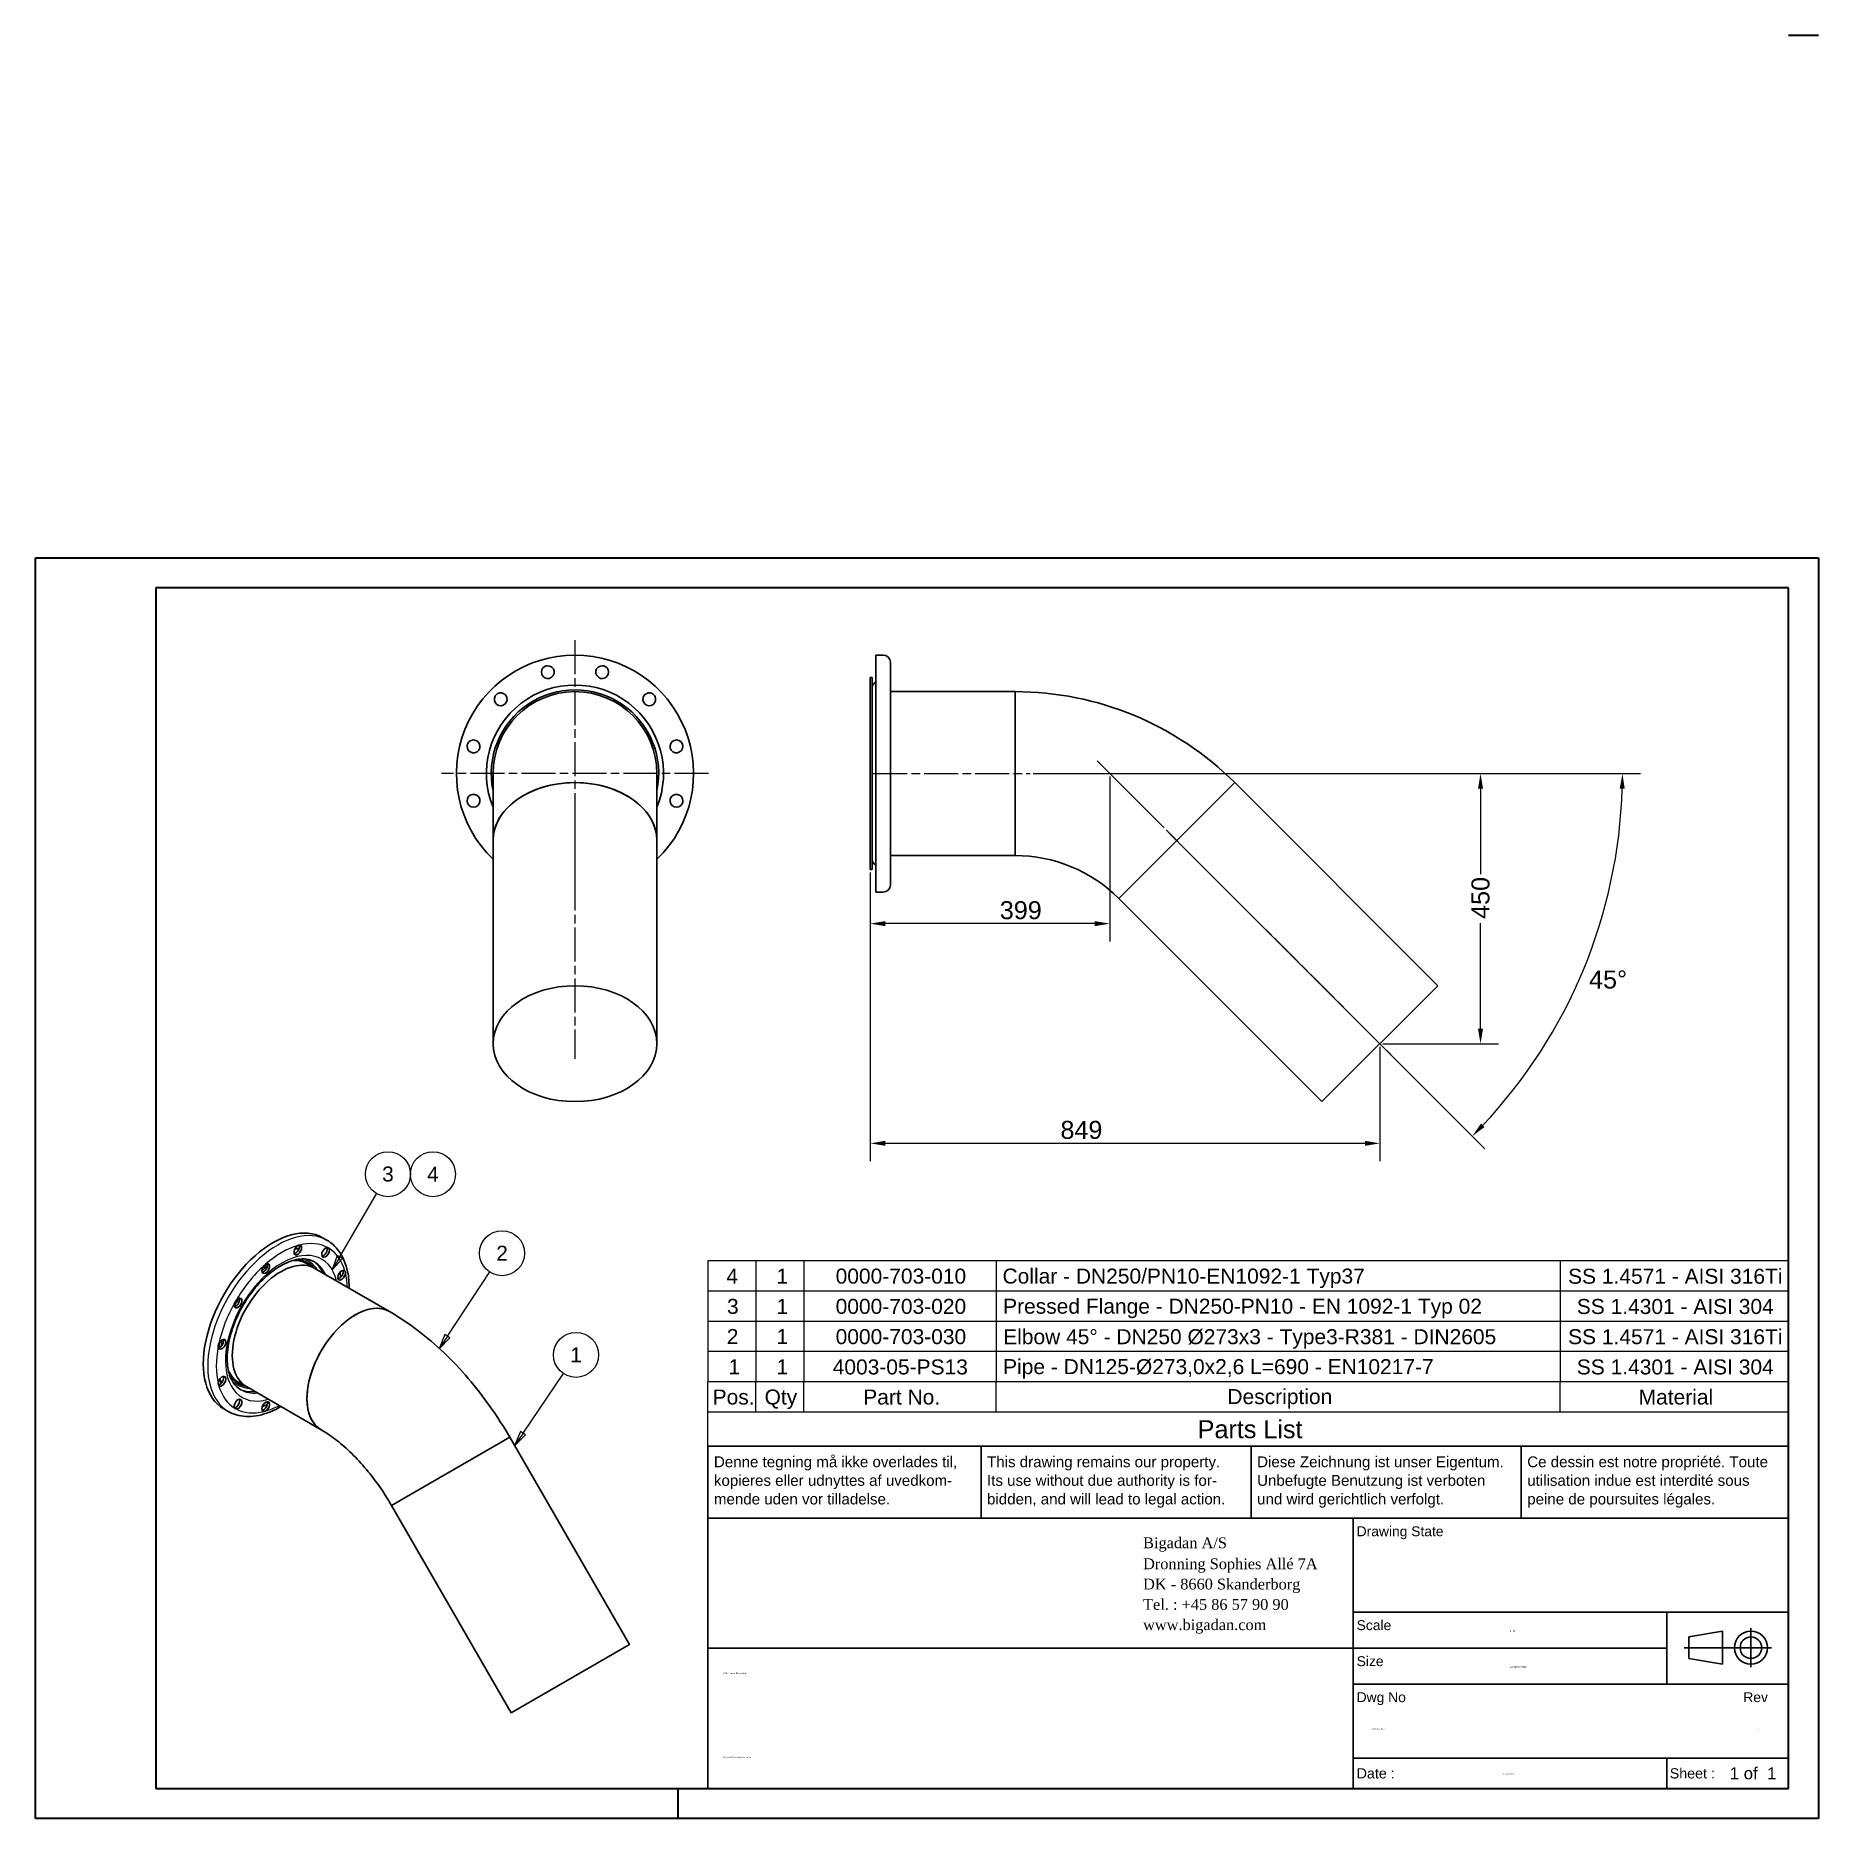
# Model space of a CAD drawing. Header units: millimetres. Extents: x 0 to 2970, y 0 to 2970.
import ezdxf
from ezdxf.enums import TextEntityAlignment as Align

# ---------------------------------------------------------------- set-up
doc = ezdxf.new("R2018")
doc.units = ezdxf.units.MM
doc.header["$LTSCALE"] = 10
doc.linetypes.add('CHAIN', pattern=[0.3543, 0.2362, -0.0295, 0.0591, -0.0295])
doc.layers.get('0').update_dxf_attribs({"lineweight": 18})
for name, color, linetype, lineweight in [('Border', 7, 'Continuous', 35), ('Center Mark', 7, 'Continuous', 18), ('Centerline', 7, 'Continuous', 18), ('Dimension', 7, 'Continuous', 18), ('Symbol', 7, 'Continuous', 18), ('Title', 7, 'Continuous', 25), ('Visible', 7, 'Continuous', 25), ('Visible Narrow', 7, 'Continuous', 18)]:
    doc.layers.add(name, color=color, linetype=linetype, lineweight=lineweight)
doc.styles.add('Note Text', font='arial.ttf')
doc.styles.get("Standard").update_dxf_attribs({"font": 'arial.ttf'})
doc.styles.add('Text Style150', font='arial.ttf')
doc.styles.add('Text Style72', font='arial.ttf')
doc.styles.add('Text Style85', font='times.ttf')
doc.styles.add('Title', font='arial.ttf')
doc.styles.add('Title150', font='arial.ttf')
doc.styles.add('Title200', font='arial.ttf')
doc.dimstyles.new('Default - Method 2b', dxfattribs={"dimscale": 10, "dimtxt": 3, "dimasz": 2.5, "dimexe": 3, "dimexo": 0.5, "dimgap": 0.7, "dimtad": 0, "dimtoh": 1, "dimdec": 1, "dimrnd": 1e-08, "dimtxsty": 'Title', "dimcen": 0.09, "dimdle": 10, "dimclrd": 256, "dimclre": 256, "dimclrt": 7, "dimadec": 0, "dimazin": 2, "dimtfac": 0.833333, "dimtdec": 1, "dimtmove": 0, "dimatfit": 3, "dimfxl": 1, "dimtolj": 1, "dimlwd": -1, "dimlwe": -1, "dimarcsym": 0})

# ---------------------------------------------------------------- blocks, each defined once
blk = doc.blocks.new('Borders Bigadan Border')
at = {"layer": 'Border'}
for p, q in [((297, 297), (292, 297)), ((0, 210), (297, 210)), ((0, 0), (0, 210)), ((297, 210), (297, 0)), ((292, 205), (20, 205)), ((20, 205), (20, 5)), ((292, 5), (292, 205)), ((20, 5), (292, 5)), ((107, 5), (107, 0)), ((297, 0), (0, 0))]:
    blk.add_line(p, q, dxfattribs=at)
blk = doc.blocks.new('Title Blocks Title')
at = {"layer": 'Title'}
for p, q in [((205, 62), (25, 62)), ((25, 50), (25, 62)), ((70.5, 50), (70.5, 62)), ((115.5, 50), (115.5, 62)), ((160.5, 50), (160.5, 62)), ((205, 50), (25, 50)), ((25, 5), (25, 50)), ((132.5, 5), (132.5, 50)), ((205, 34.36), (132.5, 34.36)), ((184.74, 34.36), (184.74, 22.36)), ((25, 28.36), (132.5, 28.36)), ((184.74, 28.36), (132.5, 28.36)), ((132.5, 22.36), (205, 22.36)), ((132.5, 10), (205, 10)), ((184.74, 10), (184.74, 5))]:
    blk.add_line(p, q, dxfattribs=at)
at = {"layer": 'Title', "lineweight": 25}
for p, q in [((194.05, 31.19), (188.45, 30.23)), ((188.45, 30.23), (188.45, 26.63)), ((194.05, 31.19), (194.05, 25.67)), ((198.77, 31.7), (198.77, 25.16)), ((187.65, 28.43), (202.19, 28.43)), ((188.45, 26.63), (194.05, 25.67))]:
    blk.add_line(p, q, dxfattribs=at)
for radius in [2.76, 1.8]:
    blk.add_circle((198.77, 28.43), radius, dxfattribs=at)
at = {"layer": 'Title'}
for s, height, style, p in [('Denne tegning må ikke overlades til,', 1.8, 'Text Style72', (26, 58.5)), ('This drawing remains our property.', 1.8, 'Text Style72', (71.5, 58.5)), ('Diese Zeichnung ist unser Eigentum.', 1.8, 'Text Style72', (116.5, 58.5)), ('Ce dessin est notre propriété. Toute', 1.8, 'Text Style72', (161.5, 58.5)), ('kopieres eller udnyttes af uvedkom-', 1.8, 'Text Style72', (26, 55.4)), ('Its use without due authority is for-', 1.8, 'Text Style72', (71.5, 55.4)), ('Unbefugte Benutzung ist verboten', 1.8, 'Text Style72', (116.5, 55.4)), ('utilisation indue est interdité sous', 1.8, 'Text Style72', (161.5, 55.4)), ('mende uden vor tilladelse.', 1.8, 'Text Style72', (26, 52.3)), ('bidden, and will lead to legal action.', 1.8, 'Text Style72', (71.5, 52.3)), ('und wird gerichtlich verfolgt.', 1.8, 'Text Style72', (116.5, 52.3)), ('peine de poursuites légales.', 1.8, 'Text Style72', (161.5, 52.3)), ('Drawing State', 1.65, 'Title150', (133.08, 47)), ('Bigadan A/S', 1.8, 'Text Style85', (97.5, 45.01)), ('Dronning Sophies Allé 7A', 1.8, 'Text Style85', (97.5, 41.51)), ('DK - 8660 Skanderborg', 1.8, 'Text Style85', (97.5, 38.13)), ('Tel. : +45 86 57 90 90', 1.8, 'Text Style85', (97.5, 34.74)), ('www.bigadan.com', 1.8, 'Text Style85', (97.5, 31.36)), ('Scale', 1.65, 'Title150', (133.08, 31.36)), ('Size', 1.65, 'Title150', (133.08, 25.36)), ('Dwg No', 1.65, 'Title150', (133.08, 19.36)), ('Rev', 1.65, 'Title150', (197.5, 19.36))]:
    blk.add_text(s, height=height, dxfattribs=dict(at, style=style)).set_placement(p)
at = {"layer": 'Title', "style": 'Text Style150'}
for s, p in [('Date :', (133.08, 7.5)), ('Sheet :', (185.24, 7.5))]:
    blk.add_text(s, height=1.7, dxfattribs=at).set_placement(p, align=Align.MIDDLE_LEFT)
at = {"layer": 'Title', "style": 'Title200'}
blk.add_text('1 of  1', height=2, dxfattribs=at).set_placement((203, 7.5), align=Align.MIDDLE_RIGHT)
at = {"layer": 'Title', "color": 1, "true_color": 0xff0000, "insert": (169, 47.68), "char_height": 2.5, "width": 40, "attachment_point": 5, "style": 'Note Text'}
blk.add_mtext('\\fArial|b0|i0; ', dxfattribs=at)
at = {"layer": 'Title', "color": 1, "lineweight": 5, "true_color": 0xff0000, "flags": 253}
blk.add_attdef('STATUS', text='', height=6.2, dxfattribs=at).set_placement((169, 40.36), align=Align.MIDDLE_CENTER)
at = {"layer": 'Title', "lineweight": 30, "flags": 104}
for tag, height, p in [('Initial_View_Scale', 2.39, (158.62, 31.36)), ('Sheet_Size', 2.4, (158.62, 25.36)), ('REVISION_NUMBER', 3.5, (200, 15)), ('CREATION_DATE', 2, (157.5, 7.5))]:
    blk.add_attdef(tag, text='', height=height, dxfattribs=at).set_placement(p, align=Align.MIDDLE_CENTER)
for tag, p in [('PROJECT', (27.5, 24.3)), ('TITLE', (27.5, 17.3)), ('DESCRIPTION', (27.5, 10.3))]:
    blk.add_attdef(tag, text='', height=2.8, dxfattribs=at).set_placement(p, align=Align.TOP_LEFT)
blk.add_attdef('PART_NUMBER', text='', height=3.5, dxfattribs=at).set_placement((135.5, 15), align=Align.MIDDLE_LEFT)
blk = doc.blocks.new('Parts List')
at = {"layer": 'Symbol'}
for p, q in [((292, 92.86), (112, 92.86)), ((112, 92.86), (112, 72.72)), ((120, 92.86), (120, 72.72)), ((128, 92.86), (128, 72.72)), ((160, 92.86), (160, 72.72)), ((254, 92.86), (254, 72.72)), ((292, 92.86), (292, 72.72)), ((292, 87.82), (112, 87.82)), ((292, 82.79), (112, 82.79)), ((292, 77.75), (112, 77.75)), ((292, 72.72), (112, 72.72)), ((112, 67.68), (112, 72.72)), ((120, 67.68), (120, 72.72)), ((128, 67.68), (128, 72.72)), ((160, 67.68), (160, 72.72)), ((254, 67.68), (254, 72.72)), ((292, 67.68), (292, 72.72)), ((112, 62), (112, 67.68)), ((292, 67.68), (112, 67.68)), ((292, 62), (292, 67.68)), ((292, 62), (112, 62))]:
    blk.add_line(p, q, dxfattribs=at)
at = {"layer": 'Symbol', "color": 7, "attachment_point": 7}
for s, insert, char_height, style in [('4', (115.08, 89.09), 2.5, 'Note Text'), ('1', (123.43, 89.09), 2.5, 'Note Text'), ('0000-703-010', (133.28, 89.05), 2.5, 'Note Text'), ('Collar - DN250/PN10-EN1092-1 Typ37', (161.08, 88.34), 2.5, 'Note Text'), ('SS 1.4571 - AISI 316Ti', (255.31, 89.03), 2.5, 'Note Text'), ('3', (115.18, 84.01), 2.5, 'Note Text'), ('1', (123.43, 84.05), 2.5, 'Note Text'), ('0000-703-020', (133.28, 84.01), 2.5, 'Note Text'), ('Pressed Flange - DN250-PN10 - EN 1092-1 Typ 02', (161.18, 83.32), 2.5, 'Note Text'), ('SS 1.4301 - AISI 304', (256.76, 83.99), 2.5, 'Note Text'), ('2', (115.14, 79.02), 2.5, 'Note Text'), ('1', (123.43, 79.02), 2.5, 'Note Text'), ('0000-703-030', (133.28, 78.97), 2.5, 'Note Text'), ('Elbow 45° - DN250 Ø273x3 - Type3-R381 - DIN2605', (161.19, 78.24), 2.5, 'Note Text'), ('SS 1.4571 - AISI 316Ti', (255.31, 78.96), 2.5, 'Note Text'), ('1', (115.43, 73.98), 2.5, 'Note Text'), ('1', (123.43, 73.98), 2.5, 'Note Text'), ('4003-05-PS13', (132.79, 73.92), 2.5, 'Note Text'), ('Pipe - DN125-Ø273,0x2,6 L=690 - EN10217-7', (161.18, 73.25), 2.5, 'Note Text'), ('SS 1.4301 - AISI 304', (256.76, 73.92), 2.5, 'Note Text'), ('Pos.', (112.79, 68.91), 2.5, 'Note Text'), ('Qty', (121.44, 68.19), 2.5, 'Note Text'), ('Part No.', (137.88, 68.91), 2.5, 'Note Text'), ('Description', (198.55, 68.26), 2.5, 'Note Text'), ('Material', (267.06, 68.91), 2.5, 'Note Text'), ('Parts List', (193.6, 63.29), 3, 'Title')]:
    blk.add_mtext(s, dxfattribs=dict(at, insert=insert, char_height=char_height, style=style))
blk = doc.blocks.new('*D22')
at = {"layer": 'Defpoints', "color": 0, "transparency": 16777216}
for p in [(1390.5, 1580.6), (2239.5, 1290.6), (2239.5, 1124.6)]:
    blk.add_point(p, dxfattribs=at)
at = {"layer": 'Dimension', "transparency": 16777216}
for p, q in [((1390.5, 1575.6), (1390.5, 1094.6)), ((2239.5, 1285.6), (2239.5, 1094.6)), ((1415.5, 1124.6), (2214.5, 1124.6))]:
    blk.add_line(p, q, dxfattribs=at)
for points in [[(1415.5, 1128.8), (1415.5, 1120.4), (1390.5, 1124.6)], [(2214.5, 1128.8), (2214.5, 1120.4), (2239.5, 1124.6)]]:
    blk.add_solid(points, dxfattribs=at)
at = {"layer": 'Dimension', "color": 7, "transparency": 16777216, "insert": (1707.3, 1131.6), "char_height": 30, "attachment_point": 7, "style": 'Title'}
blk.add_mtext('\\A1;849', dxfattribs=at)
blk = doc.blocks.new('Balloon1')
at = {"layer": 'Symbol'}
for p, q in [((50.67, 93.53), (56.81, 104.07)), ((50.24, 93.78), (49.41, 91.37)), ((50.67, 93.53), (49.41, 91.37)), ((49.41, 91.37), (51.1, 93.28)), ((51.1, 93.28), (50.24, 93.78))]:
    blk.add_line(p, q, dxfattribs=at)
at = {"layer": 'Symbol', "flags": 128}
blk.add_lwpolyline([(50.24, 93.78), (49.41, 91.37), (51.1, 93.28), (50.24, 93.78)], dxfattribs=at)
at = {"layer": 'Symbol'}
for centre in [(58.69, 107.31), (66.19, 107.31)]:
    blk.add_circle(centre, 3.75, dxfattribs=at)
blk.add_solid([(50.24, 93.78), (49.41, 91.37), (51.1, 93.28), (50.24, 93.78)], dxfattribs=at)
at = {"layer": 'Symbol', "char_height": 2.5, "attachment_point": 5, "style": 'Note Text'}
for s, insert in [('3', (58.69, 107.33)), ('4', (66.19, 107.31))]:
    blk.add_mtext(s, dxfattribs=dict(at, insert=insert))
blk = doc.blocks.new('Balloon2')
at = {"layer": 'Symbol'}
for p, q in [((81.2, 64.15), (87.93, 74.11)), ((80.79, 64.43), (79.8, 62.08)), ((81.2, 64.15), (79.8, 62.08)), ((79.8, 62.08), (81.62, 63.87)), ((81.62, 63.87), (80.79, 64.43))]:
    blk.add_line(p, q, dxfattribs=at)
at = {"layer": 'Symbol', "flags": 128}
blk.add_lwpolyline([(80.79, 64.43), (79.8, 62.08), (81.62, 63.87), (80.79, 64.43)], dxfattribs=at)
at = {"layer": 'Symbol'}
blk.add_circle((90.03, 77.21), 3.75, dxfattribs=at)
blk.add_solid([(80.79, 64.43), (79.8, 62.08), (81.62, 63.87), (80.79, 64.43)], dxfattribs=at)
at = {"layer": 'Symbol', "insert": (90.03, 77.21), "char_height": 2.5, "attachment_point": 5, "style": 'Note Text'}
blk.add_mtext('1', dxfattribs=at)
blk = doc.blocks.new('*D25')
at = {"layer": 'Defpoints', "color": 0, "transparency": 16777216}
for p in [(1789.5, 1740.6), (1390.5, 1580.6), (1390.5, 1490.6)]:
    blk.add_point(p, dxfattribs=at)
at = {"layer": 'Dimension', "transparency": 16777216}
for p, q in [((1789.5, 1735.6), (1789.5, 1460.6)), ((1390.5, 1575.6), (1390.5, 1460.6)), ((1764.5, 1490.6), (1415.5, 1490.6))]:
    blk.add_line(p, q, dxfattribs=at)
for points in [[(1415.5, 1494.8), (1415.5, 1486.4), (1390.5, 1490.6)], [(1764.5, 1494.8), (1764.5, 1486.4), (1789.5, 1490.6)]]:
    blk.add_solid(points, dxfattribs=at)
at = {"layer": 'Dimension', "color": 7, "transparency": 16777216, "insert": (1606.3, 1497.6), "char_height": 30, "attachment_point": 7, "style": 'Title'}
blk.add_mtext('\\A1;399', dxfattribs=at)
blk = doc.blocks.new('*D26')
at = {"layer": 'Defpoints', "color": 0, "transparency": 16777216}
for p in [(1656.7, 1740.6), (2239.5, 1290.6), (2407.2, 1290.6)]:
    blk.add_point(p, dxfattribs=at)
at = {"layer": 'Dimension', "transparency": 16777216}
for p, q in [((1661.7, 1740.6), (2437.2, 1740.6)), ((2407.2, 1715.6), (2407.2, 1572.9)), ((2407.2, 1315.6), (2407.2, 1491.5)), ((2244.5, 1290.6), (2437.2, 1290.6))]:
    blk.add_line(p, q, dxfattribs=at)
for points in [[(2403, 1715.6), (2411.4, 1715.6), (2407.2, 1740.6)], [(2403, 1315.6), (2411.4, 1315.6), (2407.2, 1290.6)]]:
    blk.add_solid(points, dxfattribs=at)
at = {"layer": 'Dimension', "color": 7, "transparency": 16777216, "insert": (2422.5, 1498.5), "char_height": 30, "attachment_point": 7, "rotation": 90, "style": 'Title'}
blk.add_mtext('\\A1;450', dxfattribs=at)
blk = doc.blocks.new('Balloon3')
at = {"layer": 'Symbol'}
for p, q in [((68.61, 80.32), (75.65, 91.03)), ((68.19, 80.59), (67.24, 78.23)), ((68.61, 80.32), (67.24, 78.23)), ((69.03, 80.04), (68.19, 80.59)), ((67.24, 78.23), (69.03, 80.04))]:
    blk.add_line(p, q, dxfattribs=at)
at = {"layer": 'Symbol', "flags": 128}
blk.add_lwpolyline([(68.19, 80.59), (67.24, 78.23), (69.03, 80.04), (68.19, 80.59)], dxfattribs=at)
at = {"layer": 'Symbol'}
blk.add_circle((77.7, 94.15), 3.75, dxfattribs=at)
blk.add_solid([(68.19, 80.59), (67.24, 78.23), (69.03, 80.04), (68.19, 80.59)], dxfattribs=at)
at = {"layer": 'Symbol', "insert": (77.7, 94.15), "char_height": 2.5, "attachment_point": 5, "style": 'Note Text'}
blk.add_mtext('2', dxfattribs=at)
blk = doc.blocks.new('*D28')
at = {"layer": 'Defpoints', "color": 0, "transparency": 16777216}
for p in [(1789.5, 1740.6), (1794.5, 1740.6), (1883.4, 1646.7), (2529.2, 1313.5)]:
    blk.add_point(p, dxfattribs=at)
at = {"layer": 'Dimension', "transparency": 16777216}
for p, q in [((1799.5, 1740.6), (2673.6, 1740.6)), ((1886.9, 1643.1), (2414.6, 1115.4))]:
    blk.add_line(p, q, dxfattribs=at)
blk.add_arc((1789.5, 1740.6), 854.1, 316.6771, 358.3229, dxfattribs=at)
for points in [[(2639.1, 1715.7), (2647.4, 1715.5), (2643.6, 1740.6)], [(2413.8, 1151.7), (2407.9, 1157.5), (2393.4, 1136.6)]]:
    blk.add_solid(points, dxfattribs=at)
at = {"layer": 'Dimension', "color": 7, "transparency": 16777216, "insert": (2588, 1382.1), "char_height": 30, "attachment_point": 7, "style": 'Title'}
blk.add_mtext('\\A1;45°', dxfattribs=at)

msp = doc.modelspace()

# ---------------------------------------------------------------- linework, layer by layer
at = {"layer": 'Center Mark', "linetype": 'CHAIN', "ltscale": 23.990969}
for p, q in [((898.53, 1963.09), (898.53, 1518.09)), ((1121.03, 1740.59), (676.03, 1740.59))]:
    msp.add_line(p, q, dxfattribs=at)
at = {"layer": 'Centerline', "linetype": 'CHAIN', "ltscale": 23.990969}
for p, q in [((1395.48, 1740.59), (1656.66, 1740.59)), ((898.53, 1654), (898.53, 1265.59)), ((1883.39, 1646.68), (2257.16, 1272.91))]:
    msp.add_line(p, q, dxfattribs=at)
at = {"layer": 'Dimension'}
for p, q in [((1879.86, 1650.21), (1768.27, 1761.8)), ((1661.66, 1740.59), (1819.48, 1740.59)), ((1661.66, 1740.59), (1789.48, 1740.59))]:
    msp.add_line(p, q, dxfattribs=at)
at = {"layer": 'Visible'}
for p, q in [((1399.48, 1543.09), (1399.48, 1938.09)), ((1399.48, 1938.09), (1411.98, 1938.09)), ((1423.98, 1920.37), (1423.98, 1926.09)), ((1423.98, 1920.37), (1423.98, 1919.14)), ((1423.98, 1873.43), (1423.98, 1919.14)), ((1390.48, 1580.59), (1390.48, 1900.59)), ((1390.48, 1900.59), (1393.48, 1900.59)), ((1393.48, 1580.59), (1393.48, 1900.59)), ((1423.98, 1877.09), (1631.66, 1877.09)), ((1423.98, 1873.43), (1423.98, 1870.07)), ((1631.66, 1604.09), (1631.66, 1877.09)), ((1631.66, 1877.09), (1631.66, 1604.09)), ((1423.98, 1790.89), (1423.98, 1870.07)), ((1423.98, 1790.89), (1423.98, 1786.31)), ((1423.98, 1694.88), (1423.98, 1786.31)), ((762.03, 1740.59), (762.03, 1629)), ((1035.03, 1629), (1035.03, 1740.59)), ((1804.55, 1532.48), (1997.59, 1725.52)), ((1997.59, 1725.52), (1804.55, 1532.48)), ((1997.59, 1725.52), (2336, 1387.11)), ((1423.98, 1694.88), (1423.98, 1690.29)), ((1423.98, 1611.11), (1423.98, 1690.29)), ((762.03, 1629), (762.03, 1290.59)), ((1035.03, 1629), (1035.03, 1290.59)), ((1423.98, 1611.11), (1423.98, 1607.76)), ((1423.98, 1562.04), (1423.98, 1607.76)), ((1423.98, 1604.09), (1631.66, 1604.09)), ((1390.48, 1580.59), (1393.48, 1580.59)), ((1423.98, 1562.04), (1423.98, 1560.81)), ((1423.98, 1555.09), (1423.98, 1560.81)), ((1399.48, 1543.09), (1411.98, 1543.09)), ((1804.55, 1532.48), (2142.96, 1194.07)), ((2142.96, 1194.07), (2336, 1387.11)), ((477.97, 967.4), (485.33, 963.15)), ((451.96, 923.72), (464.93, 916.23)), ((464.93, 916.23), (589.37, 844.39)), ((338.21, 726.7), (351.18, 719.21)), ((351.18, 719.21), (475.62, 647.37)), ((313.39, 682.33), (320.75, 678.08)), ((592.73, 521.42), (789.75, 635.17)), ((789.75, 635.17), (592.73, 521.42)), ((789.75, 635.17), (989.16, 289.78)), ((592.73, 521.42), (792.14, 176.03)), ((792.14, 176.03), (989.16, 289.78))]:
    msp.add_line(p, q, dxfattribs=at)
for centre, radius, start, end in [((898.53, 1740.59), 197.5, 313.72036, 226.27964), ((1411.98, 1926.09), 12, 0, 90), ((853.24, 1909.63), 10.75, 117.75262, 92.24738), ((943.82, 1909.63), 10.75, 87.75262, 62.24738), ((898.53, 1740.59), 147.5, 337.73234, 202.26766), ((898.53, 1740.59), 139.5, 348.09601, 191.90399), ((898.53, 1740.59), 136.5, 0, 180), ((898.53, 1740.59), 136.5, 0, 180), ((774.79, 1864.33), 10.75, 147.75262, 122.24738), ((1022.28, 1864.33), 10.75, 57.75262, 32.24738), ((1404.48, 1883.09), 11, 117.03569, 180), ((1631.66, 1359.59), 517.5, 45, 90), ((729.49, 1785.88), 10.75, 177.75262, 152.24738), ((1067.57, 1785.88), 10.75, 27.75262, 2.24738), ((729.49, 1695.3), 10.75, 207.75262, 182.24738), ((1067.57, 1695.3), 10.75, 357.75262, 332.24738), ((1631.66, 1359.59), 244.5, 45, 90), ((1404.48, 1598.09), 11, 180, 242.96431), ((1411.98, 1555.09), 12, 270, 0)]:
    msp.add_arc(centre, radius, start, end, dxfattribs=at)
for centre, major_axis, ratio, start_param, end_param in [((898.53, 1629), (-136.5, 0), 0.7071068, 3.1415927, 6.2831853), ((898.53, 1629), (136.5, 0), 0.7071068, 0, 3.1415927), ((395.68, 824.87), (82.29, 142.53), 0.5773503, 0, 3.1415927), ((436.8, 946.96), (4.48, 7.76), 0.5773503, 0.746174, 6.5842089), ((433.27, 949), (4.48, 7.76), 0.5773503, 3.5472951, 5.8775791), ((483.03, 942.83), (4.48, 7.76), 0.5773503, 0.2225752, 6.0606101), ((479.49, 944.87), (4.48, 7.76), 0.5773503, 3.5472951, 5.8774829), ((408.05, 817.72), (56.88, 98.51), 0.5773503, 0, 3.1415927), ((408.05, 817.72), (56.88, 98.51), 0.5773503, 0, 3.1415927), ((383.42, 916.14), (4.48, 7.76), 0.5773503, 1.2697728, 7.1078076), ((379.89, 918.18), (4.48, 7.76), 0.5773503, 3.5472951, 5.8774829), ((392.14, 826.91), (66.67, 115.47), 0.5773503, 0.2685242, 0.3511432), ((390.37, 827.93), (66.67, 115.47), 0.5773503, 0.2432004, 0.3235724), ((395.68, 824.87), (58.13, 100.68), 0.5773503, 6.0754215, 6.5729147), ((509.72, 904.86), (-4.48, -7.76), 0.5773503, 2.8405691, 8.678604), ((506.18, 906.9), (4.48, 7.76), 0.5773503, 3.5472951, 5.5370113), ((395.68, 824.87), (79.79, 138.2), 0.5773503, 5.5842939, 5.6580557), ((337.2, 858.63), (4.48, 7.76), 0.5773503, 1.7933715, 7.6314064), ((333.66, 860.67), (4.48, 7.76), 0.5773503, 3.5472951, 5.8774829), ((532.49, 745.88), (-56.88, -98.51), 0.5773503, 3.1415927, 6.2831853), ((532.49, 745.88), (56.88, 98.51), 0.5773503, 0, 3.1415927), ((310.51, 789.84), (4.48, 7.76), 0.5773503, 2.3169703, 8.1550052), ((306.97, 791.88), (4.48, 7.76), 0.5773503, 3.5472951, 5.8774829), ((310.51, 728.21), (4.48, 7.76), 0.5773503, 2.8405691, 8.678604), ((306.97, 730.25), (4.48, 7.76), 0.5773503, 3.5471989, 5.8774829), ((390.37, 827.93), (-66.67, -115.47), 0.5773503, 5.9596129, 6.0399849), ((392.14, 826.91), (-66.67, -115.47), 0.5773503, 5.9320421, 6.0146611), ((395.68, 824.87), (-58.13, -100.68), 0.5773503, 5.9934559, 6.4909491), ((337.2, 690.24), (-4.48, -7.76), 0.5773503, 0.2225752, 6.0606101), ((333.66, 692.28), (4.48, 7.76), 0.5773503, 3.5472951, 5.8774829), ((383.42, 686.11), (-4.48, -7.76), 0.5773503, 0.746174, 6.5842089), ((395.68, 824.87), (79.79, 138.2), 0.5773503, 3.7667223, 3.840484), ((379.89, 688.15), (4.48, 7.76), 0.5773503, 3.8877666, 5.8774829)]:
    msp.add_ellipse(centre, major_axis=major_axis, ratio=ratio, start_param=start_param, end_param=end_param, dxfattribs=at)
msp.add_ellipse((898.53, 1290.59), major_axis=(136.5, 0), ratio=0.7071068, dxfattribs=at)
for points, knots in [([(848.23, 1919.14), (848.38, 1919.22), (848.52, 1919.29), (849.59, 1919.79), (850.56, 1920.09), (851.98, 1920.31), (852.4, 1920.35), (852.82, 1920.37)], [-2.17747426, -2.17747426, -2.17747426, -2.17747426, -2.12868784, -2.12868784, -1.82469566, -1.82469566, -1.69810299, -1.69810299, -1.69810299, -1.69810299]), ([(944.25, 1920.37), (944.41, 1920.36), (944.57, 1920.35), (945.74, 1920.25), (946.73, 1920.03), (948.07, 1919.51), (948.46, 1919.34), (948.83, 1919.14)], [-2.17747426, -2.17747426, -2.17747426, -2.17747426, -2.12868784, -2.12868784, -1.82469566, -1.82469566, -1.69810299, -1.69810299, -1.69810299, -1.69810299]), ([(1423.98, 1919.14), (1423.98, 1919.22), (1423.98, 1919.29), (1423.98, 1919.79), (1423.98, 1920.09), (1423.98, 1920.31), (1423.98, 1920.35), (1423.98, 1920.37)], [-2.17747426, -2.17747426, -2.17747426, -2.17747426, -2.12868784, -2.12868784, -1.82469566, -1.82469566, -1.69810299, -1.69810299, -1.69810299, -1.69810299]), ([(765.7, 1870.07), (765.88, 1870.36), (766.07, 1870.63), (766.81, 1871.6), (767.43, 1872.23), (768.42, 1873.01), (768.73, 1873.22), (769.05, 1873.43)], [-2.17736247, -2.17736247, -2.17736247, -2.17736247, -2.07623279, -2.07623279, -1.81189965, -1.81189965, -1.69812221, -1.69812221, -1.69812221, -1.69812221]), ([(1028.01, 1873.43), (1028.3, 1873.25), (1028.57, 1873.05), (1029.54, 1872.31), (1030.17, 1871.69), (1030.95, 1870.7), (1031.17, 1870.39), (1031.37, 1870.07)], [-2.17736247, -2.17736247, -2.17736247, -2.17736247, -2.07623279, -2.07623279, -1.81189965, -1.81189965, -1.69812221, -1.69812221, -1.69812221, -1.69812221]), ([(1423.98, 1870.07), (1423.98, 1870.36), (1423.98, 1870.63), (1423.98, 1871.6), (1423.98, 1872.23), (1423.98, 1873.01), (1423.98, 1873.22), (1423.98, 1873.43)], [-2.17736247, -2.17736247, -2.17736247, -2.17736247, -2.07623279, -2.07623279, -1.81189965, -1.81189965, -1.69812221, -1.69812221, -1.69812221, -1.69812221]), ([(718.75, 1786.31), (718.76, 1786.47), (718.77, 1786.63), (718.87, 1787.8), (719.1, 1788.79), (719.61, 1790.13), (719.79, 1790.52), (719.98, 1790.89)], [-2.17747426, -2.17747426, -2.17747426, -2.17747426, -2.12868784, -2.12868784, -1.82469566, -1.82469566, -1.69810299, -1.69810299, -1.69810299, -1.69810299]), ([(1077.08, 1790.89), (1077.16, 1790.75), (1077.23, 1790.6), (1077.73, 1789.54), (1078.03, 1788.56), (1078.25, 1787.15), (1078.29, 1786.73), (1078.31, 1786.31)], [-2.17747426, -2.17747426, -2.17747426, -2.17747426, -2.12868784, -2.12868784, -1.82469566, -1.82469566, -1.69810299, -1.69810299, -1.69810299, -1.69810299]), ([(1423.98, 1786.31), (1423.98, 1786.47), (1423.98, 1786.63), (1423.98, 1787.8), (1423.98, 1788.79), (1423.98, 1790.13), (1423.98, 1790.52), (1423.98, 1790.89)], [-2.17747426, -2.17747426, -2.17747426, -2.17747426, -2.12868784, -2.12868784, -1.82469566, -1.82469566, -1.69810299, -1.69810299, -1.69810299, -1.69810299]), ([(719.98, 1690.29), (719.91, 1690.44), (719.83, 1690.58), (719.33, 1691.65), (719.03, 1692.62), (718.81, 1694.04), (718.77, 1694.46), (718.75, 1694.88)], [-2.17747426, -2.17747426, -2.17747426, -2.17747426, -2.12868784, -2.12868784, -1.82469566, -1.82469566, -1.69810299, -1.69810299, -1.69810299, -1.69810299]), ([(1078.31, 1694.88), (1078.3, 1694.71), (1078.29, 1694.55), (1078.19, 1693.38), (1077.97, 1692.39), (1077.45, 1691.05), (1077.28, 1690.66), (1077.08, 1690.29)], [-2.17747426, -2.17747426, -2.17747426, -2.17747426, -2.12868784, -2.12868784, -1.82469566, -1.82469566, -1.69810299, -1.69810299, -1.69810299, -1.69810299]), ([(1423.98, 1690.29), (1423.98, 1690.44), (1423.98, 1690.58), (1423.98, 1691.65), (1423.98, 1692.62), (1423.98, 1694.04), (1423.98, 1694.46), (1423.98, 1694.88)], [-2.17747426, -2.17747426, -2.17747426, -2.17747426, -2.12868784, -2.12868784, -1.82469566, -1.82469566, -1.69810299, -1.69810299, -1.69810299, -1.69810299]), ([(1423.98, 1607.76), (1423.98, 1607.94), (1423.98, 1608.13), (1423.98, 1608.87), (1423.98, 1609.49), (1423.98, 1610.48), (1423.98, 1610.79), (1423.98, 1611.11)], [-2.17736247, -2.17736247, -2.17736247, -2.17736247, -2.07623279, -2.07623279, -1.81189965, -1.81189965, -1.69812221, -1.69812221, -1.69812221, -1.69812221]), ([(1423.98, 1560.81), (1423.98, 1560.82), (1423.98, 1560.83), (1423.98, 1560.93), (1423.98, 1561.16), (1423.98, 1561.67), (1423.98, 1561.85), (1423.98, 1562.04)], [-2.17747426, -2.17747426, -2.17747426, -2.17747426, -2.12868784, -2.12868784, -1.82469566, -1.82469566, -1.69810299, -1.69810299, -1.69810299, -1.69810299]), ([(437.05, 954.41), (437.15, 954.46), (437.24, 954.51), (437.93, 954.84), (438.52, 955.02), (439.31, 955.13), (439.53, 955.14), (439.75, 955.13)], [-2.17747426, -2.17747426, -2.17747426, -2.17747426, -2.12868784, -2.12868784, -1.82469566, -1.82469566, -1.69810299, -1.69810299, -1.69810299, -1.69810299]), ([(522.35, 883.08), (522.39, 892.65), (521.55, 901.81), (517.11, 923.56), (512.26, 935.38), (499.8, 952.52), (493.07, 958.68), (485.33, 963.15)], [3.13683497, 3.13683497, 3.13683497, 3.13683497, 3.34921661, 3.34921661, 3.67560358, 3.67560358, 3.92699082, 3.92699082, 3.92699082, 3.92699082]), ([(486.41, 950.96), (486.58, 950.94), (486.74, 950.9), (487.31, 950.73), (487.68, 950.52), (488.14, 950.11), (488.27, 949.97), (488.39, 949.82)], [-2.17736247, -2.17736247, -2.17736247, -2.17736247, -2.07623279, -2.07623279, -1.81189965, -1.81189965, -1.69812221, -1.69812221, -1.69812221, -1.69812221]), ([(464.5, 927.06), (457.9, 930.87), (449.95, 932.57), (432.73, 931.06), (423.95, 928.52), (406.09, 919.84), (397.07, 913.88), (379.43, 898.98), (370.83, 890.03), (354.95, 869.99), (347.7, 858.89), (335.37, 835.7), (330.3, 823.63), (322.86, 799.84), (320.49, 788.13), (318.6, 766.4), (319.06, 756.38), (322.48, 738.96), (325.45, 731.61), (332.74, 720.75), (336.85, 716.9), (341.58, 714.17)], [3.9269908, 3.9269908, 3.9269908, 3.9269908, 4.3116983, 4.3116983, 4.6338113, 4.6338113, 4.9402169, 4.9402169, 5.2479451, 5.2479451, 5.5578687, 5.5578687, 5.8683636, 5.8683636, 6.1775784, 6.1775784, 6.4843265, 6.4843265, 6.7928028, 6.7928028, 7.0685835, 7.0685835, 7.0685835, 7.0685835]), ([(386.12, 923.09), (385, 922.33), (383.89, 921.55), (381.25, 919.65), (379.74, 918.5), (378.23, 917.32)], [4.800084052, 4.800084052, 4.800084052, 4.800084052, 4.837503599, 4.837503599, 4.888856795, 4.888856795, 4.888856795, 4.888856795]), ([(380.47, 920.91), (380.56, 921.01), (380.64, 921.11), (381.27, 921.81), (381.84, 922.34), (382.68, 922.98), (382.93, 923.15), (383.18, 923.3)], [-2.17747426, -2.17747426, -2.17747426, -2.17747426, -2.12868784, -2.12868784, -1.82469566, -1.82469566, -1.69810299, -1.69810299, -1.69810299, -1.69810299]), ([(512.51, 910.84), (512.51, 910.88), (512.51, 910.92), (512.49, 911.24), (512.46, 911.51), (512.4, 911.88), (512.38, 911.98), (512.35, 912.13), (512.34, 912.17), (512.32, 912.24), (512.32, 912.26), (512.31, 912.29), (512.3, 912.31), (512.3, 912.33), (512.29, 912.35), (512.29, 912.38), (512.28, 912.39), (512.27, 912.45), (512.26, 912.48), (512.19, 912.69), (512.13, 912.85), (512.07, 913.01)], [-0.58655604, -0.58655604, -0.58655604, -0.58655604, -0.56860176, -0.56860176, -0.44141973, -0.44141973, -0.38852088, -0.38852088, -0.36684627, -0.36684627, -0.35574303, -0.35574303, -0.34855493, -0.34855493, -0.3417734, -0.3417734, -0.33268463, -0.33268463, -0.31326392, -0.31326392, -0.22094383, -0.22094383, -0.22094383, -0.22094383]), ([(515.33, 911.5), (515.37, 911.43), (515.41, 911.35), (515.71, 910.8), (515.88, 910.24), (516.01, 909.35), (516.04, 909.08), (516.05, 908.8)], [-2.17747426, -2.17747426, -2.17747426, -2.17747426, -2.12868784, -2.12868784, -1.82469566, -1.82469566, -1.69810299, -1.69810299, -1.69810299, -1.69810299]), ([(331.84, 859.44), (331.95, 859.69), (332.06, 859.95), (332.5, 860.86), (332.86, 861.5), (333.45, 862.37), (333.63, 862.62), (333.82, 862.87)], [-2.17736247, -2.17736247, -2.17736247, -2.17736247, -2.07623279, -2.07623279, -1.81189965, -1.81189965, -1.69812221, -1.69812221, -1.69812221, -1.69812221]), ([(789.75, 635.17), (779.72, 652.54), (768.9, 669.46), (745.85, 702.11), (733.62, 717.84), (707.89, 747.83), (694.39, 762.1), (666.26, 788.9), (651.62, 801.43), (621.29, 824.49), (605.59, 835.02), (589.37, 844.39)], [3.14159265, 3.14159265, 3.14159265, 3.14159265, 3.29867229, 3.29867229, 3.45575192, 3.45575192, 3.61283155, 3.61283155, 3.76991118, 3.76991118, 3.92699082, 3.92699082, 3.92699082, 3.92699082]), ([(304.18, 786.47), (304.18, 786.59), (304.19, 786.7), (304.25, 787.53), (304.38, 788.29), (304.68, 789.37), (304.79, 789.69), (304.9, 790.01)], [-2.17747426, -2.17747426, -2.17747426, -2.17747426, -2.12868784, -2.12868784, -1.82469566, -1.82469566, -1.69810299, -1.69810299, -1.69810299, -1.69810299]), ([(306.88, 793.75), (306.61, 791.8), (306.37, 789.87), (306.04, 786.64), (305.93, 785.33), (305.83, 784.03)], [6.106717493, 6.106717493, 6.106717493, 6.106717493, 6.159422828, 6.159422828, 6.195490236, 6.195490236, 6.195490236, 6.195490236]), ([(304.9, 721.56), (304.86, 721.64), (304.81, 721.71), (304.52, 722.26), (304.34, 722.83), (304.21, 723.71), (304.19, 723.98), (304.18, 724.26)], [-2.17747426, -2.17747426, -2.17747426, -2.17747426, -2.12868784, -2.12868784, -1.82469566, -1.82469566, -1.69810299, -1.69810299, -1.69810299, -1.69810299]), ([(320.75, 678.08), (329.56, 672.99), (339.63, 670.15), (361.49, 669.02), (373.35, 670.98), (393.05, 677.89), (400.86, 681.55), (408.6, 686.06)], [0.78539816, 0.78539816, 0.78539816, 0.78539816, 1.07177689, 1.07177689, 1.37677132, 1.37677132, 1.57555401, 1.57555401, 1.57555401, 1.57555401]), ([(333.82, 682.1), (333.65, 682.12), (333.49, 682.16), (332.92, 682.34), (332.55, 682.55), (332.09, 682.96), (331.96, 683.09), (331.84, 683.24)], [-2.17736247, -2.17736247, -2.17736247, -2.17736247, -2.07623279, -2.07623279, -1.81189965, -1.81189965, -1.69812221, -1.69812221, -1.69812221, -1.69812221]), ([(377.54, 680), (377.6, 680.01), (377.66, 680.02), (377.82, 680.04), (377.91, 680.06), (378.05, 680.09), (378.09, 680.1), (378.16, 680.12), (378.18, 680.12), (378.21, 680.13), (378.23, 680.13), (378.25, 680.14), (378.27, 680.14), (378.3, 680.15), (378.31, 680.16), (378.37, 680.17), (378.4, 680.18), (378.73, 680.28), (379.03, 680.4), (379.43, 680.59), (379.54, 680.64), (379.64, 680.7)], [-0.47385512, -0.47385512, -0.47385512, -0.47385512, -0.44141973, -0.44141973, -0.38852088, -0.38852088, -0.36684627, -0.36684627, -0.35574303, -0.35574303, -0.34855493, -0.34855493, -0.3417734, -0.3417734, -0.33268463, -0.33268463, -0.31326392, -0.31326392, -0.16085624, -0.16085624, -0.10822185, -0.10822185, -0.10822185, -0.10822185]), ([(383.18, 678.66), (383.08, 678.6), (382.98, 678.56), (382.29, 678.23), (381.71, 678.04), (380.92, 677.94), (380.69, 677.92), (380.47, 677.93)], [-2.17747426, -2.17747426, -2.17747426, -2.17747426, -2.12868784, -2.12868784, -1.82469566, -1.82469566, -1.69810299, -1.69810299, -1.69810299, -1.69810299]), ([(592.73, 521.42), (586.14, 532.84), (579.03, 543.96), (564.04, 565.18), (556.16, 575.29), (540, 594.13), (531.71, 602.87), (515.12, 618.67), (506.83, 625.73), (490.72, 637.98), (482.91, 643.16), (475.62, 647.37)], [3.14159265, 3.14159265, 3.14159265, 3.14159265, 3.29867229, 3.29867229, 3.45575192, 3.45575192, 3.61283155, 3.61283155, 3.76991118, 3.76991118, 3.92699082, 3.92699082, 3.92699082, 3.92699082])]:
    msp.add_open_spline(points, degree=3, knots=knots, dxfattribs=at)
at = {"layer": 'Visible Narrow'}
for centre, major_axis, start_param, end_param in [((403.04, 820.61), (82.29, 142.53), 0, 3.1415927), ((410.11, 816.53), (66.46, 115.11), 5.7394831, 9.9684802), ((410.11, 816.53), (-77.29, -133.87), 3.6779841, 4.1759975), ((410.11, 816.53), (77.29, 133.87), 0.0127927, 0.5108061), ((410.11, 816.53), (-77.29, -133.87), 4.2015829, 4.6995963), ((395.09, 825.21), (56.88, 98.51), 0, 0.3822098), ((395.68, 824.87), (59.38, 102.84), 5.9919668, 6.448485), ((398.62, 823.17), (61.46, 106.45), 5.8945413, 6.2456283), ((403.04, 820.61), (61.46, 106.45), 5.8945413, 6.2831853), ((410.11, 816.53), (77.29, 133.87), 5.7723792, 6.2703926), ((398.62, 823.17), (-63.96, -110.78), 4.0685324, 4.1673036), ((410.11, 816.53), (77.29, 133.87), 5.5393087, 5.7467939), ((398.62, 823.17), (-63.96, -110.78), 4.6534338, 4.7713442), ((410.11, 816.53), (-77.29, -133.87), 4.7251817, 5.2231951), ((410.11, 816.53), (-77.29, -133.87), 5.2487804, 5.7467939), ((398.62, 823.17), (-63.96, -110.78), 5.2574743, 5.3562456), ((395.09, 825.21), (-56.88, -98.51), 5.9009755, 6.2831853), ((410.11, 816.53), (-77.29, -133.87), 5.7723792, 6.2703926), ((395.68, 824.87), (-59.38, -102.84), 6.1178856, 6.5744038), ((398.62, 823.17), (-61.46, -106.45), 0.037557, 0.388644), ((403.04, 820.61), (-61.46, -106.45), 0, 0.388644), ((410.11, 816.53), (77.29, 133.87), 3.6779841, 3.8854693), ((410.11, 816.53), (-77.29, -133.87), 0.0127927, 0.5108061)]:
    msp.add_ellipse(centre, major_axis=major_axis, ratio=0.5773503, start_param=start_param, end_param=end_param, dxfattribs=at)

# ---------------------------------------------------------------- block references
at = {"xscale": 10, "yscale": 10, "zscale": 10}
msp.add_blockref('Borders Bigadan Border', (0, 0), dxfattribs=at)
ref = msp.add_blockref('Title Blocks Title', (870, 0), dxfattribs=dict(xscale=10, yscale=10, zscale=10))
lines = msp.add_mtext('4003-05-PS13', dxfattribs={"layer": 'Title', "insert": (2225, 150), "char_height": 2.5, "attachment_point": 1})
ref.add_attrib('PART_NUMBER', '', (2225, 150), dxfattribs={"flags": 104}).embed_mtext(lines)
lines = msp.add_mtext('17-02-2023', dxfattribs={"layer": 'Title', "insert": (2445, 75), "char_height": 2.5, "attachment_point": 1})
ref.add_attrib('CREATION_DATE', '', (2445, 75), dxfattribs={"flags": 104}).embed_mtext(lines)
lines = msp.add_mtext('Piping DN125 - Biomass Outlet', dxfattribs={"layer": 'Title', "insert": (1145, 103), "char_height": 2.5, "attachment_point": 1})
ref.add_attrib('DESCRIPTION', '', (1145, 103), dxfattribs={"flags": 104}).embed_mtext(lines)
lines = msp.add_mtext('4003 - Nurmo Bioenergia', dxfattribs={"layer": 'Title', "insert": (1145, 243), "char_height": 2.5, "attachment_point": 1})
ref.add_attrib('PROJECT', '', (1145, 243), dxfattribs={"flags": 104}).embed_mtext(lines)
lines = msp.add_mtext('A4 (210x297 mm)', dxfattribs={"layer": 'Title', "insert": (2456.2, 253.6), "char_height": 2.5, "attachment_point": 1})
ref.add_attrib('Sheet_Size', '', (2456.2, 253.6), dxfattribs={"flags": 104}).embed_mtext(lines)
lines = msp.add_mtext('1 : 10', dxfattribs={"layer": 'Title', "insert": (2456.2, 313.6), "char_height": 2.5, "attachment_point": 1})
ref.add_attrib('Initial_View_Scale', '', (2456.2, 313.6), dxfattribs={"flags": 104}).embed_mtext(lines)
lines = msp.add_mtext('-', dxfattribs={"layer": 'Title', "insert": (2870, 150), "char_height": 2.5, "attachment_point": 1})
ref.add_attrib('REVISION_NUMBER', '', (2870, 150), dxfattribs={"flags": 104}).embed_mtext(lines)
at = {"layer": 'Symbol', "xscale": 10, "yscale": 10, "zscale": 10}
for name in ['Balloon1', 'Balloon3', 'Parts List', 'Balloon2']:
    msp.add_blockref(name, (0, 0), dxfattribs=at)

# ---------------------------------------------------------------- dimensions: what is measured, and where the dimension line sits
at = {"layer": 'Dimension'}
for base, p1, p2, angle, override, picture, middle in [((1390.48, 1490.59), (1789.48, 1740.59), (1390.48, 1580.59), 180, {"dimgap": 0.7, "dimtad": 1, "dimtoh": 0, "dimdec": 1, "dimtol": 0, "dimlim": 0, "dimtp": 0, "dimtm": 0, "dimtdec": 1, "dimtofl": 0, "dimatfit": 1}, '*D25', (1639.48, 1490.59)), ((2407.21, 1290.59), (1656.66, 1740.59), (2239.48, 1290.59), 270, {"dimgap": 0.7, "dimtoh": 0, "dimdec": 1, "dimtol": 0, "dimlim": 0, "dimtp": 0, "dimtm": 0, "dimtdec": 1, "dimtofl": 0, "dimatfit": 1}, '*D26', (2407.21, 1532.21)), ((2239.48, 1124.59), (1390.48, 1580.59), (2239.48, 1290.59), 180, {"dimgap": 0.7, "dimtad": 1, "dimtoh": 0, "dimdec": 1, "dimtol": 0, "dimlim": 0, "dimtp": 0, "dimtm": 0, "dimtdec": 1, "dimtofl": 0, "dimatfit": 1}, '*D22', (1740.48, 1124.59))]:
    dim = msp.add_linear_dim(base=base, p1=p1, p2=p2, angle=angle, dimstyle='Default - Method 2b', override=override, dxfattribs=at)
    dim.commit()
    dim.dimension.update_dxf_attribs({"geometry": picture, "text_midpoint": middle, "dimtype": 160})
dim = msp.add_angular_dim_3p(base=(2529.17, 1313.53), center=(1789.48, 1740.59), p1=(1883.39, 1646.68), p2=(1794.48, 1740.59), dimstyle='Default - Method 2b', override={"dimgap": 0.7, "dimtad": 2, "dimtih": 1, "dimadec": 0, "dimtol": 0, "dimlim": 0, "dimtp": 0, "dimtm": 0, "dimtdec": 0}, dxfattribs=at)
dim.commit()
dim.dimension.update_dxf_attribs({"geometry": '*D28', "text_midpoint": (2578.58, 1413.73), "dimtype": 165})

doc.saveas('drawing.dxf')
